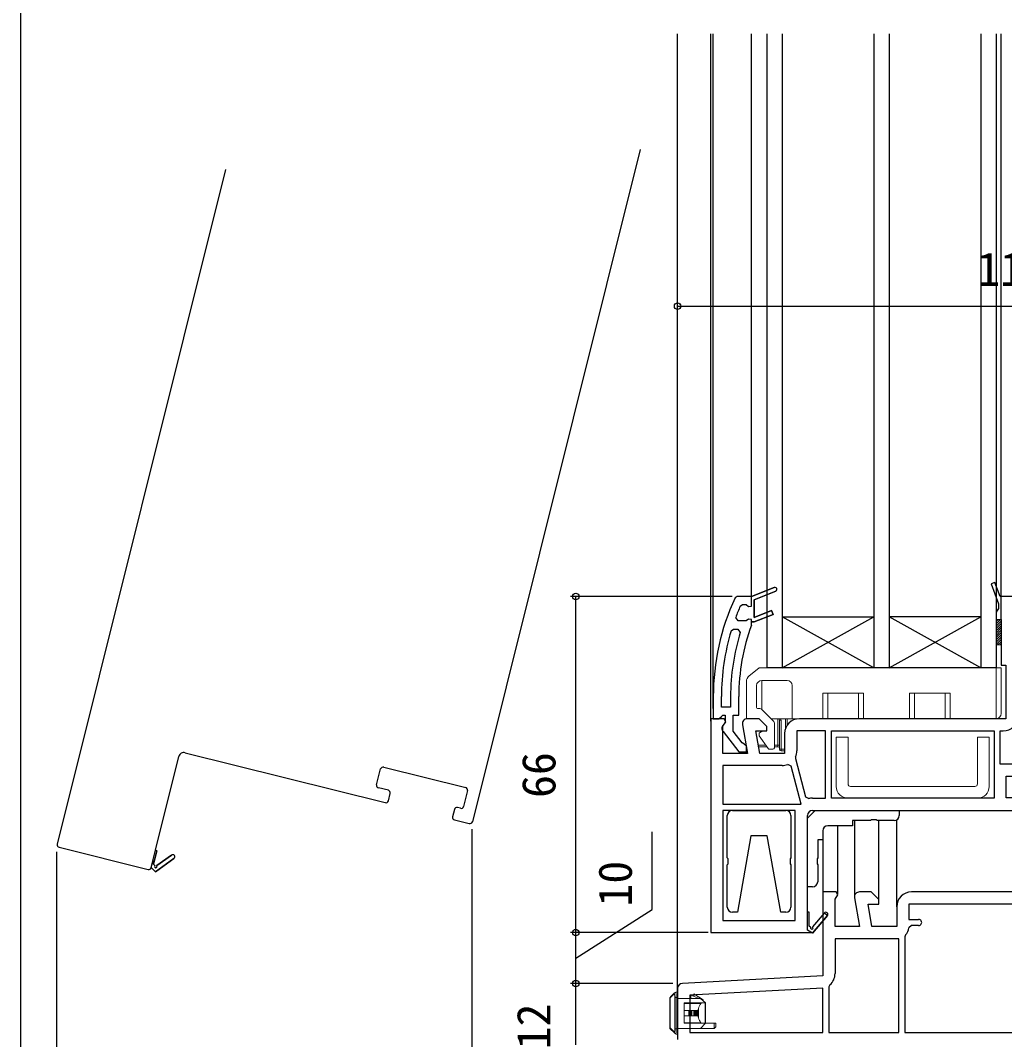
# Model space of a CAD drawing. Units: millimetres, scale not verified. Extents: x -525 to 525, y -783 to 779.
# Drawn here: x -525 to -331.8, y -594.2 to -394.1 of the extents above; entities that cross this region are included whole.
import ezdxf
from ezdxf.enums import TextEntityAlignment as Align

# ---------------------------------------------------------------- set-up
doc = ezdxf.new("R2010")
doc.units = ezdxf.units.MM
doc.header["$LTSCALE"] = 4
for name, color, linetype in [('0-3_YKK_11', 7, 'Continuous'), ('0-4_YKK_12', 2, 'Continuous'), ('0-7_YKK_D', 6, 'Continuous'), ('0-8_YKK_ZWAK', 7, 'Continuous')]:
    doc.layers.add(name, color=color, linetype=linetype)
doc.layers.add('0-5_YKK_13', color=4, linetype='Continuous', lineweight=18)
doc.styles.add('ＭＳ ゴシック', font='')
doc.styles.get('ＭＳ ゴシック').set_extended_font_data('MS Gothic')

msp = doc.modelspace()

# ---------------------------------------------------------------- linework, layer by layer
at = {"layer": '0-3_YKK_11'}
for p, q in [((-332.5, -511.746), (-332.5, -507.746)), ((-369.5, -546.846), (-367, -546.846)), ((-385.25, -549.246), (-374.75, -549.246)), ((-374.75, -569.246), (-375.75, -569.246)), ((-370.5, -572.746), (-370.5, -569.246)), ((-396, -584.195), (-396, -594.246))]:
    msp.add_line(p, q, dxfattribs=at)
for points in [[(-383.705, -509.147), (-383.247, -508.846), (-382.574, -508.846), (-382.09, -509.221), (-381.5, -509.146), (-381.5, -507.246), (-377.048, -505.475), (-381.5, -507.246), (-384.282, -507.246), (-384.735, -507.536)], [(-376.752, -506.218), (-381, -507.909), (-381, -511.385), (-377.548, -510.012), (-377.252, -510.755), (-381, -512.246), (-381.5, -512.246), (-381.5, -511.746), (-382.09, -511.671), (-382.574, -512.046), (-382.6, -512.046), (-384.135, -512.046), (-384.604, -511.372)], [(-381.53, -512.864), (-381.5, -512.693), (-381.5, -512.246), (-381, -512.246), (-377.252, -510.755), (-377.548, -510.012), (-381, -511.385), (-381, -507.909), (-376.752, -506.218)], [(-312.5, -507.246), (-332.689, -507.246), (-333.726, -504.504), (-334.474, -504.787), (-333, -508.685), (-333, -509.58), (-333.25, -510.013), (-333.5, -510.446), (-333.5, -511.746), (-332.5, -511.746), (-332.5, -520.746), (-331.6, -520.746), (-331.6, -531.246), (-372.1, -531.246)], [(-369.5, -549.246), (-328.5, -549.246), (-328.5, -546.746), (-331.5, -546.746), (-331.5, -542.546), (-313.9, -542.546), (-313.9, -546.746), (-315.5, -546.746), (-315.5, -549.246), (-311.5, -549.246), (-311.5, -508.246)], [(-385.491, -514.001), (-385.013, -513.646), (-384.176, -513.646), (-383.698, -514.294)], [(-389, -526.879), (-389, -531.246), (-387.9, -531.246), (-387.404, -530.809), (-387.106, -530.546), (-386.7, -530.546), (-386.7, -531.946), (-386.9, -532.346)], [(-385.6, -526.879), (-385.6, -528.946), (-387.4, -528.946), (-387.4, -526.879)], [(-387.087, -533.763), (-383.975, -537.746), (-382.5, -537.746), (-382.5, -536.645), (-382.975, -536.146), (-383.345, -535.954), (-385.1, -533.708), (-385.1, -530.546), (-384, -530.546), (-384, -526.879)], [(-389.5, -531.246), (-389.5, -573.246), (-369.634, -573.246), (-369.5, -573.323), (-366.595, -569.905), (-367.205, -569.387), (-369.516, -572.106)], [(-383.285, -532.42), (-382.292, -538.046), (-387.1, -538.046), (-387.1, -532.689), (-386.558, -531.822), (-386.877, -531.246), (-389.5, -531.246)], [(-375, -534.146), (-375, -538.046), (-379.855, -538.046), (-380.631, -533.646), (-378.5, -533.646), (-378.5, -532.746), (-380, -531.246), (-382.3, -531.246)], [(-367, -546.846), (-367, -533.646), (-372.6, -533.646), (-372.6, -537.546)], [(-313.9, -540.146), (-332.7, -540.146), (-332.7, -533.646), (-332.1, -533.646)], [(-387.1, -548.046), (-371.721, -548.046), (-373.726, -540.562), (-374.399, -540.229)], [(-372.856, -538.737), (-372.883, -539.072), (-370.872, -546.578), (-370.275, -546.935)], [(-375.5, -540.446), (-387.1, -540.446), (-387.1, -548.046)], [(-386.25, -568.246), (-386.25, -559.917), (-386.107, -559.725), (-386.107, -558.767), (-386.25, -558.575), (-386.25, -550.246)], [(-373.75, -550.246), (-373.75, -558.575), (-373.893, -558.767), (-373.893, -559.725), (-373.75, -559.917), (-373.75, -568.246)], [(-369.5, -564.246), (-370.5, -564.246), (-370.5, -550.746), (-369, -549.246)], [(-369.894, -572.172), (-370.2, -571.995), (-370.2, -569.246), (-370.5, -569.246), (-370.5, -550.246)], [(-369, -549.246), (-352.5, -549.246), (-352.5, -550.246)], [(-353.5, -551.246), (-356.829, -551.246), (-357.021, -551.103), (-357.979, -551.103), (-358.171, -551.246), (-361.7, -551.246), (-361.7, -552.246), (-366.5, -552.246)], [(-375.75, -569.246), (-378.395, -554.246), (-381.605, -554.246), (-384.25, -569.246), (-385.25, -569.246)], [(-367.5, -553.246), (-367.5, -555.046), (-368.5, -555.046), (-368.5, -558.575), (-368.643, -558.767), (-368.643, -559.725), (-368.5, -559.917), (-368.5, -563.246)], [(-306.5, -552.946), (-299.4, -552.946), (-299.4, -565.246), (-350.1, -565.246)], [(-361.285, -566.42), (-360.292, -572.046), (-365.1, -572.046), (-365.1, -566.689), (-364.558, -565.822), (-364.877, -565.246), (-367.5, -565.246), (-367.5, -581.752), (-395.052, -583.196)], [(-353, -568.146), (-353, -572.046), (-357.855, -572.046), (-358.631, -567.646), (-356.5, -567.646), (-356.5, -566.746), (-358, -565.246), (-360.3, -565.246)], [(-308.9, -570.646), (-307, -570.646), (-307, -567.646), (-350.6, -567.646), (-350.6, -570.646), (-348.7, -570.646)], [(-366.595, -569.905), (-369.5, -573.323), (-370.5, -572.746)], [(-351.4, -592.846), (-307, -592.846), (-307, -571.846), (-308.9, -571.846)], [(-348.7, -571.846), (-350.115, -571.846), (-350.613, -572.294)], [(-351.262, -573.701), (-351.4, -574.046), (-351.4, -592.846)], [(-352.6, -592.846), (-352.6, -574.446), (-365.1, -574.446), (-365.1, -581.278)], [(-366.123, -583.489), (-366.3, -583.87), (-366.3, -592.846), (-352.6, -592.846)]]:
    msp.add_lwpolyline(points, dxfattribs=at)
for points in [[(-365.8, -533.646), (-333.9, -533.646), (-333.9, -546.846), (-365.8, -546.846)], [(-372.9, -570.846), (-372.9, -549.246), (-387.1, -549.246), (-387.1, -570.846)], [(-367.5, -584.156), (-393.6, -585.523), (-393.6, -592.846), (-367.5, -592.846)]]:
    msp.add_lwpolyline(points, close=True, dxfattribs=at)
for centre, radius, start, end in [((-376.9, -505.846), 0.4, 291.69939, 111.69941), ((-376.9, -505.846), 0.4, 291.69939, 111.69941), ((-343, -526.879), 46, 155.13402, 179.99999), ((-343, -526.879), 44.4, 156.46078, 159.55779), ((-343, -526.879), 44.4, 163.13981, 180.00001), ((-343, -526.879), 41, 160.01112, 180.00001), ((-343, -526.879), 42.6, 162.81723, 180.00001), ((-382.3, -532.246), 1, 90.00002, 190.00001), ((-372.1, -534.146), 2.9, 90.00001, 179.99999), ((-332.1, -530.746), 2.9, 270.00001, 359.99999), ((-386.3, -533.146), 1, 126.86989, 218.08672), ((-375.5, -537.546), 2.9, 335.74737, 0.00004), ((-375.5, -537.546), 2.9, 270.00001, 292.31385), ((-369.5, -550.246), 3.4, 90.00002, 103.17387), ((-385.25, -550.246), 1, 90.00001, 179.99999), ((-374.75, -550.246), 1, 0.00001, 89.99999), ((-369.5, -550.246), 1, 90.00001, 179.99999), ((-353.5, -550.246), 1, 270.00001, 359.99999), ((-366.5, -553.246), 1, 90.00001, 179.99999), ((-369.5, -563.246), 1, 270.00001, 359.99999), ((-360.3, -566.246), 1, 90, 189.99998), ((-350.1, -568.146), 2.9, 90.00001, 179.99999), ((-385.25, -568.246), 1, 180.00001, 269.99999), ((-374.75, -568.246), 1, 270.00001, 359.99999), ((-366.9, -569.646), 0.4, 319.64297, 139.64297), ((-369.677, -572.297), 0.25, 150, 49.64297), ((-369.677, -572.297), 0.25, 150, 49.64299), ((-353, -572.046), 2.4, 316.39716, 354.0622), ((-348.7, -571.246), 0.6, 269.99999, 90.00001), ((-368, -581.278), 2.9, 310.32022, 0.00001), ((-395, -584.195), 1, 93.00003, 180)]:
    msp.add_arc(centre, radius, start, end, dxfattribs=at)
at = {"layer": '0-4_YKK_12'}
for p, q in [((-396, -584.946), (-396, -396.746)), ((-389.5, -531.746), (-389.5, -396.746)), ((-389, -529.261), (-389, -396.746)), ((-381.5, -507.246), (-381.5, -396.746)), ((-378.5, -396.746), (-378.505, -521.246)), ((-375.5, -396.746), (-375.5, -521.246)), ((-357.5, -396.746), (-357.5, -521.246)), ((-354.5, -396.746), (-354.5, -521.246)), ((-336.5, -396.746), (-336.5, -521.246)), ((-333.5, -396.746), (-333.5, -521.246)), ((-332.5, -507.746), (-332.5, -396.746)), ((-403.346, -419.485), (-436.278, -551.472)), ((-484.715, -423.403), (-517.768, -555.875)), ((-375.5, -511.246), (-357.5, -511.246)), ((-375.5, -521.246), (-357.5, -511.246)), ((-357.5, -521.246), (-375.5, -511.246)), ((-336.5, -511.246), (-354.5, -511.246)), ((-336.5, -521.246), (-354.5, -511.246)), ((-354.5, -521.246), (-336.5, -511.246)), ((-333.5, -521.246), (-378.5, -521.246)), ((-492.674, -537.916), (-453.379, -547.721)), ((-455.078, -544.205), (-454.304, -541.1)), ((-453.697, -540.736), (-437.591, -544.754)), ((-452.774, -545.295), (-454.714, -544.811)), ((-452.773, -547.356), (-452.41, -545.901)), ((-437.227, -545.361), (-438.002, -548.465)), ((-439.796, -549.048), (-440.159, -550.504)), ((-438.608, -548.829), (-439.19, -548.684)), ((-440.135, -550.407), (-440.159, -550.504)), ((-439.795, -551.11), (-436.885, -551.836)), ((-439.795, -551.11), (-436.885, -551.836)), ((-364.6, -552.246), (-364.6, -565.746)), ((-361.3, -551.246), (-361.3, -566.246)), ((-356.5, -566.953), (-356.5, -551.246)), ((-353, -568.146), (-353, -551.112)), ((-367.5, -554.746), (-367.5, -565.746)), ((-517.404, -556.481), (-499.94, -560.839)), ((-517.404, -556.481), (-499.94, -560.839)), ((-495.323, -558.013), (-498.224, -560.092)), ((-498.224, -560.092), (-495.323, -558.013)), ((-499.334, -560.475), (-498.97, -559.019))]:
    msp.add_line(p, q, dxfattribs=at)
for points in [[(-498.607, -560.064), (-498.861, -559.819), (-498.195, -557.151), (-498.486, -557.079), (-493.886, -538.644)], [(-494.857, -558.664), (-498.503, -561.277), (-499.334, -560.475), (-498.486, -557.079), (-498.195, -557.151), (-498.861, -559.819), (-498.607, -560.064)], [(-499.334, -560.475), (-498.503, -561.277), (-494.857, -558.664)]]:
    msp.add_lwpolyline(points, dxfattribs=at)
for centre, radius, start, end in [((-492.916, -538.886), 1, 75.99, 165.99), ((-453.818, -541.221), 0.5, 75.99, 165.99), ((-454.593, -544.326), 0.5, 165.99, 255.99), ((-452.895, -545.78), 0.5, 345.99, 75.99), ((-437.712, -545.239), 0.5, 345.99, 75.99), ((-453.258, -547.235), 0.5, 255.99, 345.99), ((-439.311, -549.169), 0.5, 75.99, 165.99), ((-438.487, -548.344), 0.5, 255.99, 345.99), ((-439.674, -550.625), 0.5, 165.99, 255.99), ((-439.674, -550.625), 0.5, 165.99, 255.99), ((-436.764, -551.351), 0.5, 255.99, 345.99), ((-436.764, -551.351), 0.5, 255.99, 345.99), ((-517.283, -555.996), 0.5, 165.99, 255.99), ((-517.283, -555.996), 0.5, 165.99, 255.99), ((-495.09, -558.338), 0.4, 305.63297, 125.63297), ((-495.09, -558.338), 0.4, 305.63297, 125.63297), ((-498.427, -560.238), 0.25, 135.99, 35.63297), ((-498.427, -560.238), 0.25, 135.99, 35.63297), ((-499.819, -560.354), 0.5, 255.99, 345.99), ((-499.819, -560.354), 0.5, 255.99, 345.99)]:
    msp.add_arc(centre, radius, start, end, dxfattribs=at)
at = {"layer": '0-5_YKK_13'}
for p, q in [((-333.5, -512.183), (-333.063, -511.746)), ((-333.5, -512.632), (-332.614, -511.746)), ((-333.5, -513.081), (-332.5, -512.081)), ((-333.5, -513.53), (-332.5, -512.53)), ((-333.5, -513.979), (-332.5, -512.979)), ((-333.5, -514.428), (-332.5, -513.428)), ((-333.5, -514.877), (-332.5, -513.877)), ((-333.5, -515.326), (-332.5, -514.326)), ((-333.5, -515.775), (-332.5, -514.775)), ((-333.5, -516.224), (-332.5, -515.224)), ((-333.5, -516.673), (-332.5, -515.673)), ((-333.124, -516.746), (-332.5, -516.122)), ((-332.675, -516.746), (-332.5, -516.571)), ((-380.082, -521.312), (-381.937, -522.796)), ((-333.5, -521.246), (-379.894, -521.246)), ((-333.5, -521.246), (-332.5, -521.246)), ((-333.5, -531.246), (-333.5, -521.246)), ((-332.5, -521.246), (-332.5, -530.246)), ((-382.5, -523.967), (-382.5, -531.046)), ((-379.5, -523.746), (-374.5, -523.746)), ((-379.5, -529.418), (-379.5, -523.746)), ((-380.5, -529.046), (-380.5, -524.746)), ((-373.5, -524.746), (-373.5, -531.246)), ((-359.5, -526.246), (-367.5, -526.246)), ((-367.5, -531.246), (-367.5, -526.246)), ((-360.5, -531.246), (-360.5, -526.246)), ((-359.5, -526.246), (-359.5, -531.246)), ((-342.5, -526.246), (-350.5, -526.246)), ((-350.5, -531.246), (-350.5, -526.246)), ((-343.5, -531.246), (-343.5, -526.246)), ((-342.5, -526.246), (-342.5, -531.246)), ((-379.878, -529.246), (-380.3, -529.246)), ((-377.146, -531.771), (-379.525, -529.392)), ((-382.5, -531.266), (-382.5, -531.246)), ((-382.3, -531.246), (-382.5, -531.246)), ((-382.3, -531.246), (-380.707, -531.246)), ((-377.671, -531.246), (-373.5, -531.246)), ((-377, -536.946), (-377, -532.125)), ((-376, -537.246), (-376, -531.546)), ((-376, -531.546), (-375.7, -531.546)), ((-375.7, -531.546), (-375.7, -537.246)), ((-374.8, -533.088), (-374.8, -531.246)), ((-374.5, -531.246), (-374.5, -532.518)), ((-373.5, -531.246), (-367.5, -531.246)), ((-359.5, -531.246), (-360.5, -531.246)), ((-359.5, -531.246), (-350.5, -531.246)), ((-342.5, -531.246), (-343.5, -531.246)), ((-342.5, -531.246), (-333.5, -531.246)), ((-380, -534.161), (-380, -534.483)), ((-379.307, -533.646), (-379.9, -533.988)), ((-379.964, -534.598), (-378.199, -537.118)), ((-362.55, -534.846), (-364.85, -534.846)), ((-364.85, -534.846), (-364.85, -544.546)), ((-362.55, -534.846), (-362.55, -544.046)), ((-334.85, -534.846), (-337.15, -534.846)), ((-337.15, -534.846), (-337.15, -544.046)), ((-334.85, -534.846), (-334.85, -544.546)), ((-380.138, -536.446), (-378.669, -536.446)), ((-378.459, -536.746), (-380.085, -536.746)), ((-377.953, -537.246), (-377.3, -537.246)), ((-377, -536.446), (-376.3, -536.446)), ((-376.3, -536.746), (-377, -536.746)), ((-376.3, -536.446), (-376.3, -536.746)), ((-375.7, -537.246), (-375, -537.246)), ((-375, -537.546), (-375.7, -537.546)), ((-337.65, -544.546), (-362.05, -544.546)), ((-337.15, -546.846), (-362.55, -546.846)), ((-397.5, -591.97), (-397.5, -586.07)), ((-397.494, -586.07), (-397.5, -586.07)), ((-396.673, -585.249), (-397.494, -586.07)), ((-397.494, -586.07), (-397.494, -591.921)), ((-396.254, -585.946), (-396.548, -585.946)), ((-396.375, -584.946), (-396.379, -584.951)), ((-396, -585.946), (-396, -592.146)), ((-391.5, -586.146), (-396, -586.146)), ((-390.5, -587.046), (-391.5, -586.146)), ((-394.7, -587.046), (-391.263, -587.046)), ((-394.7, -587.15), (-394.7, -587.046)), ((-394.7, -587.15), (-394.7, -588.546)), ((-391.443, -587.15), (-394.7, -587.15)), ((-391.888, -588.15), (-391.888, -589.942)), ((-390.564, -587.046), (-391.263, -587.046)), ((-390.564, -591.046), (-390.564, -587.046)), ((-390.564, -587.046), (-390.5, -587.046)), ((-390.5, -587.046), (-390.5, -591.046)), ((-393.8, -588.546), (-394.7, -588.546)), ((-394.7, -588.546), (-394.7, -589.546)), ((-394.7, -589.546), (-394.7, -590.942)), ((-393.8, -588.546), (-393.8, -589.546)), ((-393.358, -588.546), (-393.8, -588.546)), ((-393.217, -589.546), (-393.358, -589.546)), ((-393.217, -588.546), (-393.217, -589.546)), ((-392.8, -588.546), (-393.217, -588.546)), ((-392.8, -589.546), (-393.217, -589.546)), ((-392.8, -588.546), (-392.8, -589.546)), ((-392.667, -588.546), (-392.8, -588.546)), ((-392.667, -589.546), (-392.8, -589.546)), ((-392.486, -589.546), (-392.667, -589.546)), ((-392.486, -588.546), (-392.486, -589.546)), ((-392.45, -589.546), (-392.486, -589.546)), ((-392.45, -588.546), (-392.258, -588.546)), ((-392.258, -589.546), (-392.45, -589.546)), ((-392.258, -588.546), (-392.258, -589.546)), ((-392.028, -588.546), (-392.258, -588.546)), ((-392.028, -589.546), (-392.258, -589.546)), ((-392.028, -588.546), (-392.028, -589.546)), ((-397.494, -591.921), (-396.631, -592.785)), ((-391.5, -592.046), (-396, -592.046)), ((-394.7, -590.942), (-391.443, -590.942)), ((-391.5, -592.046), (-390.5, -591.046)), ((-388.8, -592.046), (-391.5, -592.046)), ((-390.564, -591.046), (-391.263, -591.046)), ((-390.5, -591.046), (-390.564, -591.046)), ((-388.8, -591.046), (-388.5, -591.046)), ((-396.488, -593.058), (-396.549, -592.997)), ((-396.337, -593.058), (-396.275, -593.146))]:
    msp.add_line(p, q, dxfattribs=at)
msp.add_lwpolyline([(-333.5, -511.746), (-332.5, -511.746), (-332.5, -516.746), (-333.5, -516.746)], close=True, dxfattribs=at)
for points in [[(-366.5, -526.246), (-366.5, -531.246), (-367.5, -531.246)], [(-349.5, -526.246), (-349.5, -531.246), (-350.5, -531.246)], [(-376, -536.446), (-376.3, -536.446), (-376.3, -531.246)], [(-375.7, -537.546), (-375.7, -537.246), (-376, -537.246)], [(-397.412, -585.858), (-396.591, -585.037), (-396.588, -585.034)], [(-396.254, -585.946), (-396.254, -592.146), (-396.548, -592.146), (-396.548, -585.946)], [(-396.375, -584.946), (-396, -584.946), (-396, -585.946), (-396.254, -585.946)], [(-393.4, -586.146), (-393.4, -585.546), (-391.8, -586.146)], [(-392.8, -585.771), (-392.8, -585.246), (-391, -586.446)], [(-392.028, -588.546), (-391.948, -588.351), (-391.888, -588.15)], [(-391.285, -586.339), (-391, -586.446), (-391, -586.596)], [(-393.358, -589.546), (-393.8, -589.546), (-394.7, -589.546)], [(-393.358, -589.546), (-393.358, -588.546), (-393.217, -588.546)], [(-392.667, -589.546), (-392.667, -588.546), (-392.486, -588.546)], [(-392.45, -589.546), (-392.45, -588.546), (-392.486, -588.546)], [(-391.888, -589.942), (-391.947, -589.743), (-392.028, -589.546)], [(-396.549, -592.997), (-397.5, -592.046), (-397.5, -591.97)], [(-396.254, -592.146), (-396, -592.146), (-396, -593.146), (-396.275, -593.146)], [(-391.263, -591.046), (-394.7, -591.046), (-394.7, -590.942)], [(-388.8, -592.046), (-388.8, -591.046), (-390.5, -591.046)], [(-388.5, -591.046), (-388.5, -591.746), (-388.8, -592.046)]]:
    msp.add_lwpolyline(points, dxfattribs=at)
for centre, radius, start, end in [((-379.894, -521.546), 0.3, 90, 128.65981), ((-381, -523.967), 1.5, 128.65981, 180), ((-379.5, -524.746), 1, 90, 180), ((-374.5, -524.746), 1, 0, 90), ((-380.3, -529.046), 0.2, 180, 270), ((-379.878, -529.746), 0.5, 45, 90), ((-333.5, -530.246), 1, 270, 0), ((-382.3, -531.046), 0.2, 180, 270), ((-377.5, -532.125), 0.5, 0, 45), ((-376.3, -531.546), 0.3, 0, 90), ((-376.3, -531.546), 0.6, 0, 30), ((-379.8, -534.161), 0.2, 120, 180), ((-379.8, -534.483), 0.2, 180, 215), ((-377.953, -536.946), 0.3, 215, 270), ((-377.3, -536.946), 0.3, 270, 0), ((-376.3, -537.046), 0.3, 0, 90), ((-375.7, -537.246), 0.3, 180, 270), ((-362.05, -544.046), 0.5, 180, 270), ((-337.65, -544.046), 0.5, 270, 0), ((-362.55, -544.546), 2.3, 180, 270), ((-337.15, -544.546), 2.3, 270, 0), ((-397.2, -586.07), 0.3, 135, 180), ((-397.211, -586.058), 0.284, 135.21566, 182.49633), ((-396.37, -585.254), 0.304, 91.7644, 179.04855), ((-396.39, -585.237), 0.284, 135.21566, 182.49633), ((-396.383, -585.246), 0.295, 89.30544, 134.94469), ((-396.375, -585.246), 0.3, 90, 135), ((-396.319, -592.744), 0.314, 187.32627, 266.78077), ((-396.347, -592.797), 0.284, 177.50367, 224.78434), ((-396.383, -592.823), 0.24, 226.38814, 281.18869), ((-396.275, -592.846), 0.3, 225, 270)]:
    msp.add_arc(centre, radius, start, end, dxfattribs=at)
for centre, major_axis, ratio, start_param, end_param in [((-396.688, -585.946), (0, 0.7), 0.2, 4.712389, 6.1791526), ((-396.394, -585.946), (0, 1), 0.14, 4.712389, 6.1791526), ((-389.71, -589.046), (0, 2.9), 0.789474, 0.8581397, 1.2566748), ((-391.263, -587.346), (0, 0.3), 0.789474, 6.2831853, 7.141325), ((-389.71, -589.046), (0, 2.9), 0.789474, 1.8849178, 2.283453), ((-397.2, -591.921), (0.286, 0.119), 0.756388, 2.640578, 2.8379736), ((-396.688, -592.146), (0, 0.7), 0.2, 3.5625567, 4.712389), ((-396.394, -592.146), (0, 1), 0.14, 3.5625567, 4.712389), ((-391.263, -590.746), (0, 0.3), 0.789474, 2.283453, 3.1415927)]:
    msp.add_ellipse(centre, major_axis=major_axis, ratio=ratio, start_param=start_param, end_param=end_param, dxfattribs=at)
at = {"layer": '0-7_YKK_D'}
for p, q in [((-396, -450.246), (-281, -450.246)), ((-385.282, -507.246), (-417, -507.246)), ((-416, -573.246), (-416, -507.246)), ((-436.399, -552.957), (-436.399, -644.246)), ((-517.889, -557.36), (-517.889, -664.246)), ((-390, -573.246), (-417, -573.246)), ((-390, -573.246), (-417, -573.246)), ((-416, -583.248), (-416, -573.246)), ((-399.937, -583.246), (-417, -583.246)), ((-396.937, -583.248), (-417, -583.248)), ((-416, -595.246), (-416, -583.246))]:
    msp.add_line(p, q, dxfattribs=at)
msp.add_lwpolyline([(-416, -578.247), (-401, -568.732), (-401, -553.482)], dxfattribs=at)
for centre in [(-396, -450.246), (-416, -507.246), (-416, -573.246), (-416, -573.246), (-416, -583.246), (-416, -583.248)]:
    msp.add_circle(centre, 0.637, dxfattribs=at)
at = {"layer": '0-8_YKK_ZWAK'}
msp.add_line((-525, 747.3), (-525, -782.7), dxfattribs=at)

# ---------------------------------------------------------------- texts
at = {"layer": '0-7_YKK_D', "style": 'ＭＳ ゴシック'}
msp.add_text('115', height=6.598, dxfattribs=at).set_placement((-337.176, -448.246), align=Align.BOTTOM_LEFT)
for s, p in [('66', (-418, -546.791)), ('10', (-403, -568.113)), ('12', (-419, -596.149))]:
    msp.add_text(s, height=6.598, rotation=90, dxfattribs=at).set_placement(p, align=Align.BOTTOM_LEFT)

doc.saveas('drawing.dxf')
